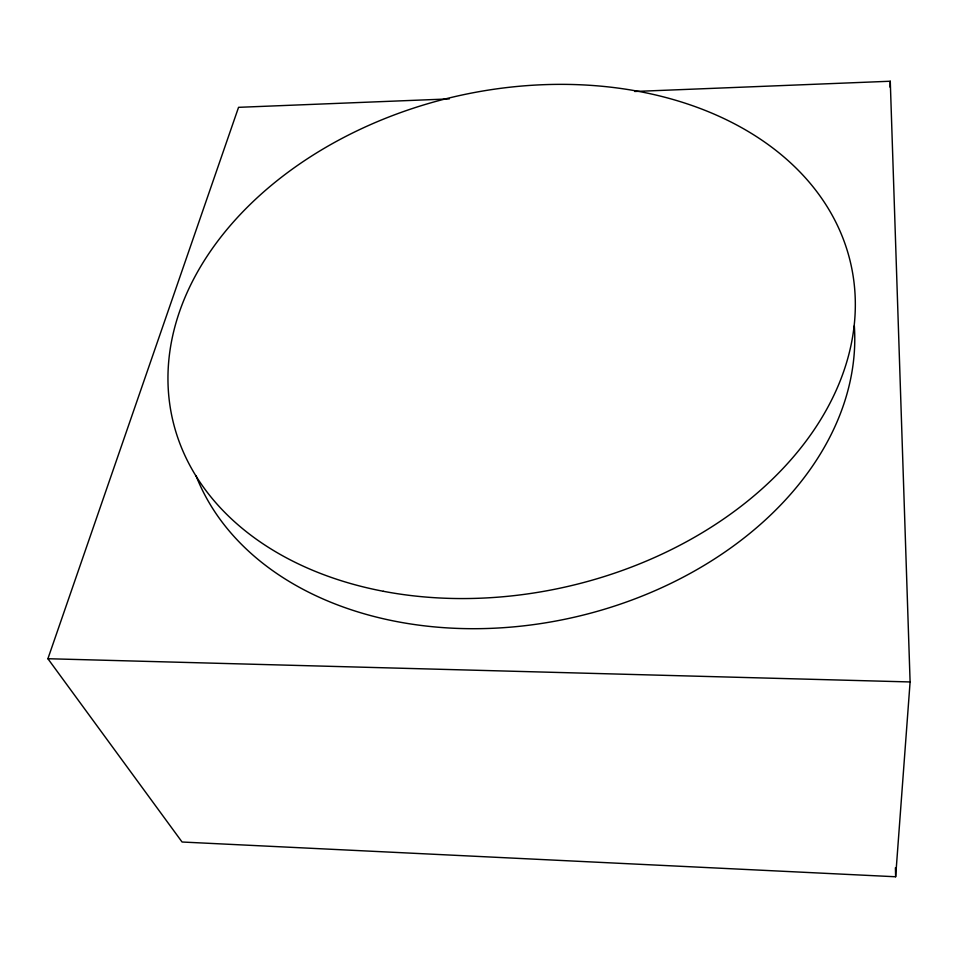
<?xml version="1.0" encoding="UTF-8"?>
<svg xmlns="http://www.w3.org/2000/svg" width="958" height="958" viewBox="0 0 958 958"><rect width="100%" height="100%" fill="white"/><g stroke="black" fill="none" stroke-linecap="round" stroke-linejoin="round"><path stroke-width="1.44" d="M890.054 87.178L890.269 81.238L634.663 91.477M449.314 98.902L238.554 107.332L47.9 658.721L182.068 842.01L895.634 876.762L910.1 681.952L890.269 81.238M47.9 658.721L910.1 681.952M895.407 867.792L895.634 876.762M854.32 325.84A339.707 249.918 -13 0 1 573.806 617.323A339.707 249.918 -13 0 1 195.983 475.611M383.368 591.29A347.922 251.343 -13 0 0 851.913 269.126A347.922 251.343 -13 0 0 299.638 163.962A347.922 251.343 -13 0 0 383.368 591.29"/></g></svg>
